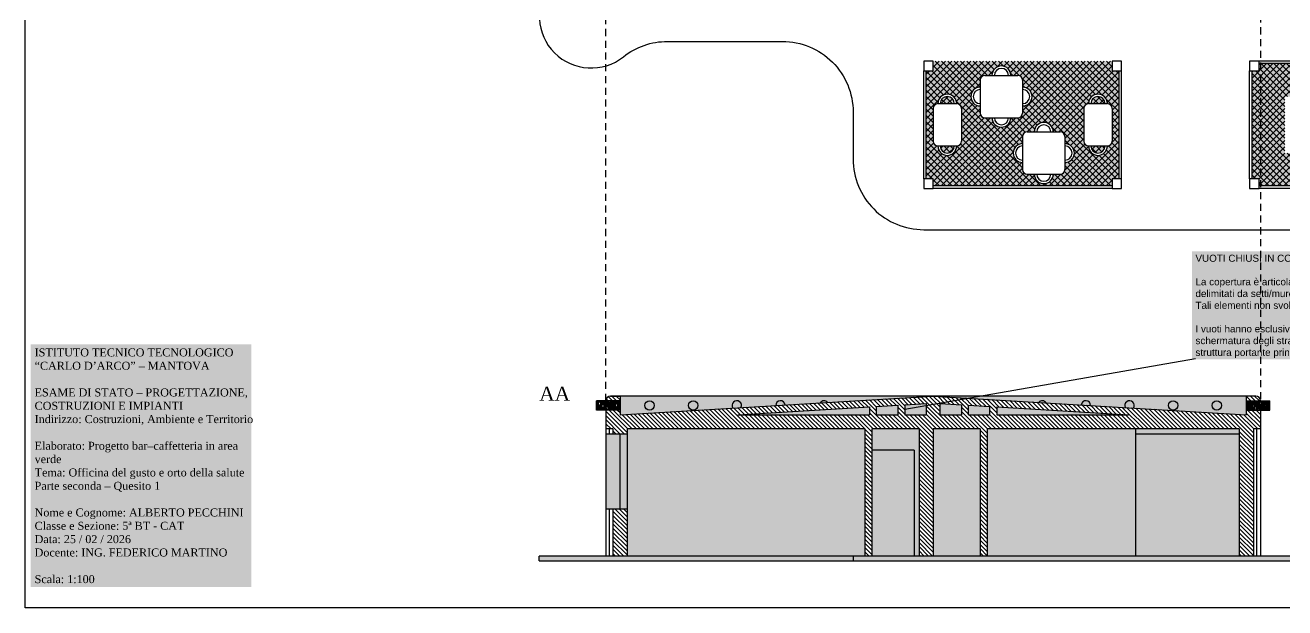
# Model space of a CAD drawing. Header units: millimetres. Extents: x 0 to 2688, y 0 to 2044.
# Drawn here: x 2646.21 to 2672.96, y 2014.14 to 2026.52 of the extents above; entities that cross this region are included whole.
import ezdxf

# ---------------------------------------------------------------- set-up
doc = ezdxf.new("R2010")
doc.units = ezdxf.units.MM
doc.linetypes.add('TRATTEGGIATA', pattern=[0.75, 0.5, -0.25])
doc.styles.get("Standard").update_dxf_attribs({"font": 'arial.ttf'})
doc.linetypes.add('ISOLAMENTO', pattern='A,0.00254,-2.54,[134,ltypeshp.shx,S=2.54,R=0,X=-2.54,Y=0],-5.08,[134,ltypeshp.shx,S=2.54,R=180,X=2.54,Y=0],-2.54', length=10.16254)
pattern_1 = [(135, (200, 53.17817), (-0.0449012806, -0.0449012806), [])]
pattern_2 = [(90, (200, 53.17817), (-0.0381, 0.08382), [0.5715, -0.0762, 0.1905, -0.0381]), (90, (199.98095, 53.228844), (-0.050673, -0.0381), [0.1143, -0.012573, 0.2286, -0.028575]), (90, (199.967615, 53.19722), (-0.025527, 0.19812), [0.3048, -0.05334, 0.1524, -0.0381])]
pattern_3 = [(135, (4634.47287, -403.61022), (-0.067351921, -0.067351921), []), (225, (4634.47287, -403.61022), (0.067351921, -0.067351921), [])]

# ---------------------------------------------------------------- blocks, each defined once
blk = doc.blocks.new('MIS')
at = {"true_color": 0xa19f8c, "transparency": 33554564}
h = blk.add_hatch(color=253, dxfattribs=at)
h.paths.add_polyline_path([(2565.489, 2022.231), (2565.489, 2022.031), (2565.339, 2022.031), (2565.339, 2019.731), (2565.489, 2019.731), (2565.489, 2019.581), (2569.289, 2019.581), (2569.289, 2019.731), (2569.439, 2019.731), (2569.439, 2022.031), (2569.289, 2022.031), (2569.289, 2022.231)])
h.paths.add_polyline_path([(2568.039, 2020.731), (2568.189, 2020.731, -0.414214), (2568.289, 2020.631), (2568.289, 2020.481, -1), (2568.289, 2020.081), (2568.289, 2019.931, -0.414214), (2568.189, 2019.831), (2568.039, 2019.831, -1), (2567.639, 2019.831), (2567.489, 2019.831, -0.414214), (2567.389, 2019.931), (2567.389, 2020.081, -1), (2567.389, 2020.481), (2567.389, 2020.631, -0.414214), (2567.489, 2020.731), (2567.639, 2020.731, -1)], flags=16)
h.paths.add_polyline_path([(2567.389, 2021.281), (2567.389, 2021.131, -0.414214), (2567.289, 2021.031), (2567.139, 2021.031, -1), (2566.739, 2021.031), (2566.589, 2021.031, -0.414214), (2566.489, 2021.131), (2566.489, 2021.281, -1), (2566.489, 2021.681), (2566.489, 2021.831, -0.414214), (2566.589, 2021.931), (2566.739, 2021.931, -1), (2567.139, 2021.931), (2567.289, 2021.931, -0.414214), (2567.389, 2021.831), (2567.389, 2021.681, -1)], flags=16)
h.paths.add_polyline_path([(2568.689, 2021.231, -0.414214), (2568.789, 2021.331, -1), (2569.189, 2021.331, -0.414214), (2569.289, 2021.231), (2569.289, 2020.531, -0.414214), (2569.189, 2020.431, -1), (2568.789, 2020.431, -0.414214), (2568.689, 2020.531)], flags=16)
h.paths.add_polyline_path([(2568.839, 2021.331, -1), (2569.139, 2021.331)], flags=0)
h.paths.add_polyline_path([(2569.139, 2020.431, -1), (2568.839, 2020.431)], flags=0)
h.paths.add_polyline_path([(2566.089, 2020.531, -0.414214), (2565.989, 2020.431, -1), (2565.589, 2020.431, -0.414214), (2565.489, 2020.531), (2565.489, 2021.231, -0.414214), (2565.589, 2021.331, -1), (2565.989, 2021.331, -0.414214), (2566.089, 2021.231)], flags=16)
h.paths.add_polyline_path([(2565.639, 2021.331, -1), (2565.939, 2021.331)], flags=0)
h.paths.add_polyline_path([(2565.939, 2020.431, -1), (2565.639, 2020.431)], flags=0)
at = {"true_color": 0xffffff, "transparency": 33554687}
h = blk.add_hatch(dxfattribs=at)
h.set_pattern_fill('ANSI37', scale=0.03, angle=90, style=0)
h.set_pattern_definition(pattern_3)
h.paths.add_polyline_path([(2565.489, 2022.231), (2565.489, 2022.031), (2565.339, 2022.031), (2565.339, 2019.731), (2565.489, 2019.731), (2565.489, 2019.581), (2569.289, 2019.581), (2569.289, 2019.731), (2569.439, 2019.731), (2569.439, 2022.031), (2569.289, 2022.031), (2569.289, 2022.231)])
h.paths.add_polyline_path([(2567.389, 2021.281), (2567.389, 2021.131, -0.414214), (2567.289, 2021.031), (2567.139, 2021.031, -1), (2566.739, 2021.031), (2566.589, 2021.031, -0.414214), (2566.489, 2021.131), (2566.489, 2021.281, -1), (2566.489, 2021.681), (2566.489, 2021.831, -0.414214), (2566.589, 2021.931), (2566.739, 2021.931, -1), (2567.139, 2021.931), (2567.289, 2021.931, -0.414214), (2567.389, 2021.831), (2567.389, 2021.681, -1)], flags=16)
h.paths.add_polyline_path([(2568.789, 2021.331, -1), (2569.189, 2021.331, -0.414214), (2569.289, 2021.231), (2569.289, 2020.531, -0.414214), (2569.189, 2020.431, -1), (2568.789, 2020.431, -0.414214), (2568.689, 2020.531), (2568.689, 2021.231, -0.414214)], flags=16)
h.paths.add_polyline_path([(2568.839, 2021.331, -1), (2569.139, 2021.331)], flags=0)
h.paths.add_polyline_path([(2568.039, 2020.731), (2568.189, 2020.731, -0.414214), (2568.289, 2020.631), (2568.289, 2020.481, -1), (2568.289, 2020.081), (2568.289, 2019.931, -0.414214), (2568.189, 2019.831), (2568.039, 2019.831, -1), (2567.639, 2019.831), (2567.489, 2019.831, -0.414214), (2567.389, 2019.931), (2567.389, 2020.081, -1), (2567.389, 2020.481), (2567.389, 2020.631, -0.414214), (2567.489, 2020.731), (2567.639, 2020.731, -1)], flags=16)
h.paths.add_polyline_path([(2569.139, 2020.431, -1), (2568.839, 2020.431)], flags=0)
h.paths.add_polyline_path([(2566.089, 2021.231), (2566.089, 2020.531, -0.414214), (2565.989, 2020.431, -1), (2565.589, 2020.431, -0.414214), (2565.489, 2020.531), (2565.489, 2021.231, -0.414214), (2565.589, 2021.331, -1), (2565.989, 2021.331, -0.414214)], flags=16)
h.paths.add_polyline_path([(2565.639, 2021.331, -1), (2565.939, 2021.331)], flags=0)
h.paths.add_polyline_path([(2565.939, 2020.431, -1), (2565.639, 2020.431)], flags=0)
at = {"true_color": 0xa19f8c, "transparency": 33554564}
h = blk.add_hatch(color=253, dxfattribs=at)
h.paths.add_polyline_path([(2576.211, 2019.581), (2576.211, 2019.731), (2576.361, 2019.731), (2576.361, 2022.031), (2576.211, 2022.031), (2576.211, 2022.181), (2572.411, 2022.181), (2572.411, 2022.031), (2572.261, 2022.031), (2572.261, 2019.731), (2572.411, 2019.731), (2572.411, 2019.581)])
h.paths.add_polyline_path([(2572.961, 2021.481), (2572.961, 2020.281), (2575.661, 2020.281), (2575.661, 2021.481)], flags=16)
at = {"true_color": 0xffffff, "transparency": 33554687}
h = blk.add_hatch(dxfattribs=at)
h.set_pattern_fill('ANSI37', scale=0.03, angle=90, style=0)
h.set_pattern_definition(pattern_3)
h.paths.add_polyline_path([(2572.411, 2022.181), (2572.411, 2022.031), (2572.261, 2022.031), (2572.261, 2019.731), (2572.411, 2019.731), (2572.411, 2019.581), (2576.211, 2019.581), (2576.211, 2019.731), (2576.361, 2019.731), (2576.361, 2022.031), (2576.211, 2022.031), (2576.211, 2022.181)])
h.paths.add_polyline_path([(2575.661, 2020.281), (2575.661, 2021.481), (2572.961, 2021.481), (2572.961, 2020.281)], flags=16)
at = {"true_color": 0xffffff, "transparency": 33554661}
h = blk.add_hatch(color=7, dxfattribs=at)
h.paths.add_polyline_path([(2565.639, 2020.431, 1), (2565.939, 2020.431)])
h.paths.add_polyline_path([(2565.939, 2021.331, 1), (2565.639, 2021.331)])
h.paths.add_polyline_path([(2568.839, 2021.331), (2569.139, 2021.331, 1)])
h.paths.add_polyline_path([(2568.839, 2020.431, 1), (2569.139, 2020.431)])
for p, q in [((2565.489, 2022.231), (2565.289, 2022.231)), ((2565.289, 2022.231), (2565.289, 2022.031)), ((2565.489, 2022.031), (2565.489, 2022.231)), ((2569.489, 2022.231), (2569.289, 2022.231)), ((2569.289, 2022.231), (2569.289, 2022.031)), ((2569.489, 2022.031), (2569.489, 2022.231)), ((2572.411, 2022.231), (2572.211, 2022.231)), ((2572.211, 2022.231), (2572.211, 2022.031)), ((2572.411, 2022.031), (2572.411, 2022.231)), ((2565.289, 2022.031), (2565.489, 2022.031)), ((2565.289, 2019.731), (2565.289, 2022.031)), ((2566.489, 2021.831), (2566.489, 2021.131)), ((2566.589, 2021.931), (2567.289, 2021.931)), ((2567.389, 2021.831), (2567.389, 2021.131)), ((2569.289, 2022.031), (2569.489, 2022.031)), ((2572.211, 2022.031), (2572.411, 2022.031)), ((2572.211, 2019.731), (2572.211, 2022.031)), ((2565.589, 2021.331), (2565.989, 2021.331)), ((2568.789, 2021.331), (2569.189, 2021.331)), ((2565.489, 2021.231), (2565.489, 2020.531)), ((2566.089, 2021.231), (2566.089, 2020.531)), ((2566.589, 2021.031), (2567.289, 2021.031)), ((2568.689, 2021.231), (2568.689, 2020.531)), ((2569.289, 2021.231), (2569.289, 2020.531)), ((2567.389, 2020.631), (2567.389, 2019.931)), ((2567.489, 2020.731), (2568.189, 2020.731)), ((2568.289, 2020.631), (2568.289, 2019.931)), ((2565.589, 2020.431), (2565.989, 2020.431)), ((2568.789, 2020.431), (2569.189, 2020.431)), ((2565.489, 2019.731), (2565.289, 2019.731)), ((2565.289, 2019.731), (2565.289, 2019.531)), ((2565.489, 2019.531), (2565.489, 2019.731)), ((2567.489, 2019.831), (2568.189, 2019.831)), ((2569.489, 2019.731), (2569.289, 2019.731)), ((2569.289, 2019.731), (2569.289, 2019.531)), ((2569.489, 2019.531), (2569.489, 2019.731)), ((2572.411, 2019.731), (2572.211, 2019.731)), ((2572.211, 2019.731), (2572.211, 2019.531)), ((2572.411, 2019.531), (2572.411, 2019.731)), ((2565.289, 2019.531), (2565.489, 2019.531)), ((2569.289, 2019.531), (2569.489, 2019.531)), ((2572.211, 2019.531), (2572.411, 2019.531))]:
    blk.add_line(p, q)
blk.add_lwpolyline([(2557.689, 2036.596), (2557.689, 2024.809, -0.169472), (2557.364, 2023.876, 0.892135), (2558.913, 2022.327, -0.169472), (2559.846, 2022.653), (2562.289, 2022.653, -0.414214), (2563.789, 2021.153), (2563.789, 2020.153, 0.414214), (2565.289, 2018.653), (2575.789, 2018.653, 0.414214), (2577.289, 2020.153), (2577.289, 2028.453, 0.414214), (2575.789, 2029.953), (2574.789, 2029.953, -0.414214), (2573.289, 2031.453), (2573.289, 2036.596, -0.169472), (2573.615, 2037.529, 0.892135), (2572.066, 2039.078, -0.169472), (2571.133, 2038.753), (2559.846, 2038.753, -0.169472), (2558.913, 2039.078, 0.892135), (2557.364, 2037.529, -0.169472)], format="xyb", close=True)
for points in [[(2576.211, 2022.231), (2572.411, 2022.231)], [(2576.211, 2022.181), (2572.411, 2022.181)], [(2565.339, 2019.731), (2565.339, 2022.031)], [(2569.439, 2019.731), (2569.439, 2022.031)], [(2569.489, 2019.731), (2569.489, 2022.031)], [(2572.261, 2019.731), (2572.261, 2022.031)], [(2569.289, 2019.581), (2565.489, 2019.581)], [(2569.289, 2019.531), (2565.489, 2019.531)], [(2576.211, 2019.581), (2572.411, 2019.581)], [(2576.211, 2019.531), (2572.411, 2019.531)]]:
    blk.add_lwpolyline(points)
for centre, radius, start, end in [((2566.939, 2021.931), 0.2, 0, 180), ((2566.939, 2021.931), 0.15, 0, 180), ((2566.589, 2021.831), 0.1, 90, 180), ((2567.289, 2021.831), 0.1, 0, 90), ((2566.489, 2021.481), 0.2, 90, 270), ((2566.489, 2021.481), 0.15, 90, 270), ((2567.389, 2021.481), 0.2, 270, 90), ((2567.389, 2021.481), 0.15, 270, 90), ((2565.589, 2021.231), 0.1, 90, 180), ((2565.789, 2021.331), 0.2, 0, 180), ((2565.789, 2021.331), 0.15, 0, 180), ((2565.989, 2021.231), 0.1, 0, 90), ((2568.789, 2021.231), 0.1, 90, 180), ((2568.989, 2021.331), 0.2, 0, 180), ((2568.989, 2021.331), 0.15, 0, 180), ((2569.189, 2021.231), 0.1, 0, 90), ((2566.589, 2021.131), 0.1, 180, 270), ((2566.939, 2021.031), 0.2, 180, 0), ((2566.939, 2021.031), 0.15, 180, 0), ((2567.289, 2021.131), 0.1, 270, 0), ((2567.839, 2020.731), 0.2, 0, 180), ((2567.839, 2020.731), 0.15, 0, 180), ((2565.589, 2020.531), 0.1, 180, 270), ((2565.989, 2020.531), 0.1, 270, 0), ((2567.389, 2020.281), 0.2, 90, 270), ((2567.489, 2020.631), 0.1, 90, 180), ((2568.189, 2020.631), 0.1, 0, 90), ((2568.289, 2020.281), 0.2, 270, 90), ((2568.789, 2020.531), 0.1, 180, 270), ((2569.189, 2020.531), 0.1, 270, 0), ((2565.789, 2020.431), 0.2, 180, 0), ((2565.789, 2020.431), 0.15, 180, 0), ((2567.389, 2020.281), 0.15, 90, 270), ((2568.289, 2020.281), 0.15, 270, 90), ((2568.989, 2020.431), 0.2, 180, 0), ((2568.989, 2020.431), 0.15, 180, 0), ((2567.489, 2019.931), 0.1, 180, 270), ((2567.839, 2019.831), 0.2, 180, 0), ((2567.839, 2019.831), 0.15, 180, 0), ((2568.189, 2019.931), 0.1, 270, 0)]:
    blk.add_arc(centre, radius, start, end)

msp = doc.modelspace()

# ---------------------------------------------------------------- hatches: boundary and pattern name
h = msp.add_hatch()
h.set_pattern_fill('ANSI31', color=6, scale=0.02, angle=450)
h.set_pattern_definition(pattern_1)
h.paths.add_polyline_path([(2658.989, 2016.235), (2658.689, 2016.235), (2658.689, 2015.235), (2658.989, 2015.235)], flags=17)
edge = h.paths.add_edge_path()
edge.add_arc((2672.339, 2018.535), 0.1, 0, 90)
edge.add_line((2672.339, 2018.635), (2672.139, 2018.635))
edge.add_line((2672.139, 2018.635), (2672.139, 2018.535))
edge.add_line((2672.139, 2018.535), (2672.439, 2018.535))
edge = h.paths.add_edge_path()
edge.add_arc((2658.639, 2018.535), 0.1, 90, 180)
edge.add_line((2658.539, 2018.535), (2658.839, 2018.535))
edge.add_line((2658.839, 2018.535), (2658.839, 2018.635))
edge.add_line((2658.839, 2018.635), (2658.639, 2018.635))
h = msp.add_hatch()
h.set_pattern_fill('ANSI31', color=6, scale=0.02, angle=450)
h.set_pattern_definition(pattern_1)
h.paths.add_polyline_path([(2665.489, 2017.935), (2666.489, 2017.935), (2666.489, 2015.235), (2666.639, 2015.235), (2666.639, 2017.935), (2671.989, 2017.935), (2671.989, 2015.235), (2672.289, 2015.235), (2672.289, 2017.935), (2672.439, 2017.935), (2672.439, 2018.335), (2672.139, 2018.335), (2672.139, 2018.235), (2665.489, 2018.635), (2658.839, 2018.235), (2658.839, 2018.335), (2658.539, 2018.335), (2658.539, 2017.935), (2658.689, 2017.935), (2658.689, 2017.835), (2658.989, 2017.835), (2658.989, 2017.935), (2664.039, 2017.935), (2664.039, 2015.235), (2664.189, 2015.235), (2664.189, 2017.935), (2665.189, 2017.935), (2665.189, 2015.235), (2665.489, 2015.235)])
h.paths.add_polyline_path([(2665.339, 2018.235), (2664.889, 2018.235), (2664.889, 2018.449), (2665.339, 2018.476)], flags=16)
h.paths.add_polyline_path([(2665.639, 2018.235), (2665.639, 2018.476), (2666.089, 2018.449), (2666.089, 2018.235)], flags=16)
h.paths.add_polyline_path([(2664.739, 2018.235), (2664.289, 2018.235), (2664.289, 2018.413), (2664.739, 2018.44)], flags=16)
h.paths.add_polyline_path([(2666.239, 2018.235), (2666.239, 2018.44), (2666.689, 2018.413), (2666.689, 2018.235)], flags=16)
h.paths.add_polyline_path([(2664.139, 2018.235), (2661.338, 2018.235), (2664.139, 2018.404)], flags=16)
h.paths.add_polyline_path([(2666.839, 2018.235), (2666.839, 2018.404), (2669.641, 2018.235)], flags=16)
at = {"true_color": 0x83b13e, "transparency": 33554687}
h = msp.add_hatch(color=65, dxfattribs=at)
h.paths.add_polyline_path([(2660.493, 2018.435, -0.396725), (2660.399, 2018.335), (2661.233, 2018.384, -1.689094), (2661.408, 2018.39), (2662.146, 2018.434, -0.952111), (2662.345, 2018.446), (2663.09, 2018.491, -0.49576), (2663.248, 2018.5), (2665.489, 2018.635), (2658.839, 2018.635), (2658.839, 2018.235), (2660.399, 2018.335, -0.431921), (2660.293, 2018.435, -1)])
h.paths.add_polyline_path([(2659.566, 2018.435, -1), (2659.366, 2018.435, -1)], flags=16)
h = msp.add_hatch(color=65, dxfattribs=at)
h.paths.add_polyline_path([(2672.139, 2018.635), (2665.489, 2018.635), (2667.73, 2018.5, -0.49576), (2667.889, 2018.491), (2668.633, 2018.446, -0.952111), (2668.833, 2018.434), (2669.57, 2018.39, -1.749202), (2669.742, 2018.379), (2670.58, 2018.335, -0.396725), (2670.486, 2018.435, -1), (2670.686, 2018.435, -0.431921), (2670.58, 2018.335), (2672.139, 2018.235)])
h.paths.add_polyline_path([(2671.613, 2018.435, -1), (2671.413, 2018.435, -1)], flags=16)
at = {"transparency": 33554687}
h = msp.add_hatch(dxfattribs=at)
h.set_pattern_fill('AR-RROOF', color=26, scale=0.0015, angle=450, style=0)
h.set_pattern_definition(pattern_2)
h.paths.add_polyline_path([(2658.339, 2018.535), (2658.839, 2018.535), (2658.839, 2018.335), (2658.339, 2018.335)])
h = msp.add_hatch(color=26, dxfattribs=at)
h.paths.add_polyline_path([(2659.366, 2018.435, 1), (2659.566, 2018.435, 1)])
h.paths.add_polyline_path([(2660.493, 2018.435, 1), (2660.293, 2018.435, 1)])
h.paths.add_polyline_path([(2661.408, 2018.39, 1.749202), (2661.236, 2018.379)])
h.paths.add_polyline_path([(2662.345, 2018.446, 0.952111), (2662.146, 2018.434)])
h.paths.add_polyline_path([(2663.248, 2018.5, 0.49576), (2663.09, 2018.491)])
h.paths.add_polyline_path([(2667.889, 2018.491, 0.49576), (2667.73, 2018.5)])
h.paths.add_polyline_path([(2668.833, 2018.434, 0.952111), (2668.633, 2018.446)])
h.paths.add_polyline_path([(2669.57, 2018.39), (2669.742, 2018.379, 1.749202)])
h.paths.add_polyline_path([(2670.686, 2018.435, 1), (2670.486, 2018.435, 1)])
h.paths.add_polyline_path([(2671.613, 2018.435, 1), (2671.413, 2018.435, 1)])
at = {"true_color": 0x636466, "transparency": 33554687}
h = msp.add_hatch(color=251, dxfattribs=at)
h.paths.add_polyline_path([(2661.338, 2018.235), (2664.139, 2018.235), (2664.139, 2018.404)])
h.paths.add_polyline_path([(2664.739, 2018.235), (2664.739, 2018.44), (2664.289, 2018.413), (2664.289, 2018.235)])
h.paths.add_polyline_path([(2665.339, 2018.235), (2665.339, 2018.476), (2664.889, 2018.449), (2664.889, 2018.235)])
h.paths.add_polyline_path([(2666.089, 2018.235), (2666.089, 2018.449), (2665.639, 2018.476), (2665.639, 2018.235)])
h.paths.add_polyline_path([(2666.689, 2018.235), (2666.689, 2018.413), (2666.239, 2018.44), (2666.239, 2018.235)])
h.paths.add_polyline_path([(2669.641, 2018.235), (2666.839, 2018.404), (2666.839, 2018.235)])
at = {"transparency": 33554687}
h = msp.add_hatch(dxfattribs=at)
h.set_pattern_fill('AR-RROOF', color=26, scale=0.0015, angle=450, style=0)
h.set_pattern_definition(pattern_2)
h.paths.add_polyline_path([(2672.139, 2018.535), (2672.139, 2018.335), (2672.639, 2018.335), (2672.639, 2018.535)])
at = {"true_color": 0x83b13e, "transparency": 33554687}
h = msp.add_hatch(color=65, dxfattribs=at)
h.paths.add_polyline_path([(2658.839, 2017.835), (2658.539, 2017.835), (2658.539, 2016.235), (2658.839, 2016.235)])
h.paths.add_polyline_path([(2658.989, 2017.835), (2658.839, 2017.835), (2658.839, 2016.235), (2658.989, 2016.235)])
at = {"true_color": 0xc8dfa5, "transparency": 33554687}
for points in [[(2664.039, 2015.235), (2664.039, 2017.935), (2658.989, 2017.935), (2658.989, 2015.235)], [(2665.089, 2017.485), (2665.089, 2015.235), (2665.189, 2015.235), (2665.189, 2017.935), (2664.189, 2017.935), (2664.189, 2017.485)]]:
    msp.add_hatch(color=9, dxfattribs=at).paths.add_polyline_path(points)
h = msp.add_hatch(color=9, dxfattribs=at)
h.paths.add_polyline_path([(2669.789, 2017.935), (2666.639, 2017.935), (2666.639, 2015.235), (2669.789, 2015.235)])
h.paths.add_polyline_path([(2671.989, 2017.935), (2669.789, 2017.935), (2669.789, 2017.835), (2671.989, 2017.835)])
h.paths.add_polyline_path([(2666.489, 2017.935), (2665.489, 2017.935), (2665.489, 2015.235), (2666.489, 2015.235)])
at = {"true_color": 0x0e5f8b, "transparency": 33554687}
msp.add_hatch(color=146, dxfattribs=at).paths.add_polyline_path([(2671.989, 2017.835), (2669.789, 2017.835), (2669.789, 2015.235), (2671.989, 2015.235)])
at = {"transparency": 33554661}
msp.add_hatch(color=26, dxfattribs=at).paths.add_polyline_path([(2665.089, 2017.485), (2664.189, 2017.485), (2664.189, 2015.235), (2665.089, 2015.235)])
at = {"true_color": 0x939598, "transparency": 33554661}
h = msp.add_hatch(color=252, dxfattribs=at)
h.paths.add_polyline_path([(2663.789, 2015.235), (2657.124, 2015.235), (2657.124, 2015.135), (2663.789, 2015.135)])
h.paths.add_polyline_path([(2677.289, 2015.235), (2663.789, 2015.235), (2663.789, 2015.135), (2677.289, 2015.135)])

# ---------------------------------------------------------------- linework, layer by layer
at = {"color": 1, "linetype": 'TRATTEGGIATA', "ltscale": 0.3}
for p, q in [((2658.539, 2018.535), (2658.539, 2034.22)), ((2672.439, 2034.22), (2672.439, 2018.535))]:
    msp.add_line(p, q, dxfattribs=at)
for p, q in [((2664.889, 2018.355), (2671.06, 2019.433)), ((2672.339, 2018.635), (2658.639, 2018.635)), ((2658.639, 2018.635), (2658.839, 2018.635)), ((2658.839, 2018.635), (2658.839, 2018.235)), ((2672.139, 2018.635), (2672.139, 2018.235)), ((2658.839, 2018.535), (2658.339, 2018.535)), ((2658.339, 2018.335), (2658.339, 2018.535)), ((2658.839, 2018.335), (2658.339, 2018.335)), ((2658.539, 2018.335), (2658.339, 2018.335)), ((2658.539, 2018.535), (2658.539, 2015.235)), ((2664.139, 2018.404), (2664.139, 2018.235)), ((2664.739, 2018.44), (2664.739, 2018.235)), ((2664.889, 2018.449), (2665.339, 2018.476)), ((2664.889, 2018.449), (2664.889, 2018.235)), ((2665.339, 2018.476), (2665.339, 2018.235)), ((2666.089, 2018.449), (2666.089, 2018.235)), ((2666.689, 2018.413), (2666.689, 2018.235)), ((2666.839, 2018.404), (2666.839, 2018.235)), ((2672.139, 2018.535), (2672.639, 2018.535)), ((2672.139, 2018.335), (2672.639, 2018.335)), ((2672.439, 2018.535), (2672.439, 2018.535)), ((2672.439, 2018.335), (2672.439, 2015.235)), ((2672.439, 2018.335), (2672.639, 2018.335)), ((2672.639, 2018.335), (2672.639, 2018.535)), ((2661.338, 2018.235), (2664.139, 2018.235)), ((2664.289, 2018.235), (2664.739, 2018.235)), ((2664.889, 2018.235), (2665.339, 2018.235)), ((2665.639, 2018.235), (2666.089, 2018.235)), ((2666.239, 2018.235), (2666.689, 2018.235)), ((2666.839, 2018.235), (2669.641, 2018.235)), ((2658.689, 2017.935), (2658.539, 2017.935)), ((2658.539, 2017.835), (2658.989, 2017.835)), ((2658.689, 2017.935), (2658.689, 2017.835)), ((2658.989, 2017.935), (2658.989, 2015.235)), ((2664.039, 2017.935), (2658.989, 2017.935)), ((2664.039, 2017.935), (2664.039, 2015.235)), ((2664.189, 2017.935), (2664.189, 2015.235)), ((2665.189, 2017.935), (2664.189, 2017.935)), ((2665.189, 2017.935), (2665.189, 2015.235)), ((2665.489, 2017.935), (2665.489, 2015.235)), ((2666.489, 2017.935), (2665.489, 2017.935)), ((2666.489, 2017.935), (2666.489, 2015.235)), ((2666.639, 2017.935), (2666.639, 2015.235)), ((2671.989, 2017.935), (2666.639, 2017.935)), ((2669.789, 2017.935), (2669.789, 2015.235)), ((2669.789, 2017.835), (2671.989, 2017.835)), ((2671.989, 2017.935), (2671.989, 2015.235)), ((2672.439, 2017.935), (2672.289, 2017.935)), ((2672.289, 2017.935), (2672.289, 2015.235)), ((2665.089, 2017.485), (2664.189, 2017.485)), ((2665.089, 2017.485), (2665.089, 2015.235)), ((2658.539, 2016.235), (2658.989, 2016.235)), ((2658.689, 2016.235), (2658.689, 2015.235)), ((2677.289, 2015.235), (2657.124, 2015.235)), ((2657.124, 2015.135), (2657.124, 2015.235)), ((2657.124, 2015.135), (2677.289, 2015.135)), ((2663.789, 2015.235), (2663.789, 2015.135))]:
    msp.add_line(p, q)
at = {"linetype": 'ISOLAMENTO', "ltscale": 0.007}
for p, q in [((2658.614, 2017.835), (2658.614, 2017.935)), ((2672.364, 2015.235), (2672.364, 2017.935)), ((2658.614, 2015.235), (2658.614, 2016.235))]:
    msp.add_line(p, q, dxfattribs=at)
msp.add_lwpolyline([(2646.207, 2043.835), (2688.207, 2043.835), (2688.207, 2014.135), (2646.207, 2014.135)], close=True)
for points in [[(2658.839, 2018.235), (2665.489, 2018.635), (2672.139, 2018.235)], [(2661.338, 2018.235), (2664.139, 2018.404)], [(2664.289, 2018.235), (2664.289, 2018.413), (2664.739, 2018.44)], [(2665.639, 2018.235), (2665.639, 2018.476), (2666.089, 2018.449)], [(2666.239, 2018.235), (2666.239, 2018.44), (2666.689, 2018.413)], [(2666.839, 2018.404), (2669.641, 2018.235)]]:
    msp.add_lwpolyline(points)
at = {"color": 152, "true_color": 0x2776bb, "const_width": 0.03}
msp.add_lwpolyline([(2658.839, 2017.835), (2658.839, 2016.235)], dxfattribs=at)
for centre in [(2659.466, 2018.435), (2660.393, 2018.435), (2670.586, 2018.435), (2671.513, 2018.435)]:
    msp.add_circle(centre, 0.1)
for centre, start, end in [((2658.639, 2018.535), 90, 180), ((2672.339, 2018.535), 0, 90), ((2661.319, 2018.435), 332.9545, 213.9299), ((2662.246, 2018.435), 6.2528, 180.6316), ((2663.173, 2018.435), 40.7014, 146.183), ((2667.806, 2018.435), 33.817, 139.2986), ((2668.733, 2018.435), 359.3684, 173.7472), ((2669.659, 2018.435), 326.0701, 207.0455)]:
    msp.add_arc(centre, 0.1, start, end)

# ---------------------------------------------------------------- block references
msp.add_blockref('MIS', (100, 3.517))

# ---------------------------------------------------------------- texts
at = {"attachment_point": 1, "bg_fill": 1, "box_fill_scale": 1.5, "bg_fill_color": 256, "bg_fill_true_color": 16764159, "bg_fill_transparency": 0}
for s, insert, char_height, width in [('VUOTI CHIUSI IN COPERTURA\\P\\PLa copertura è articolata mediante la presenza di vuoti chiusi,\\Pdelimitati da setti/muretti non strutturali integrati nel pacchettodi copertura.\\PTali elementi non svolgono funzione aero-illuminante e non mettono in comunicazione l’interno con l’esterno.\\P\\PI vuoti hanno esclusivamente funzione architettonica e tecnica, finalizzata all’articolazione volumetrica della copertura, alla schermatura degli strati tecnologici e al miglioramento del comportamento termo-percettivo dell’edificio, senza interferire con la struttura portante principale.', (2671.06, 2021.638), 0.15, 11.77238), ('{\\fTimes New Roman|b0|i0|c0|p18;ISTITUTO TECNICO TECNOLOGICO “CARLO D’ARCO” – MANTOVA\\P\\PESAME DI STATO – PROGETTAZIONE, COSTRUZIONI E IMPIANTI\\PIndirizzo: Costruzioni, Ambiente e Territorio\\P\\PElaborato: Progetto bar–caffetteria in area verde\\PTema: Officina del gusto e orto della salute\\PParte seconda – Quesito 1\\P\\PNome e Cognome: ALBERTO PECCHINI\\PClasse e Sezione: 5ª BT - CAT\\PData: 25 / 02 / 2026\\PDocente: ING. FEDERICO MARTINO\\P\\PScala: 1:100}', (2646.407, 2019.647), 0.17, 4.51631)]:
    msp.add_mtext(s, dxfattribs=dict(at, insert=insert, char_height=char_height, width=width))
at = {"color": 1, "linetype": 'TRATTEGGIATA', "ltscale": 0.3, "insert": (2657.124, 2018.835), "char_height": 0.3, "attachment_point": 1}
msp.add_mtext_dynamic_manual_height_columns('{\\fTimes New Roman|b0|i0|c0|p18;AA}', width=6.2026, gutter_width=12.5, heights=[0], dxfattribs=at)

doc.saveas('drawing.dxf')
